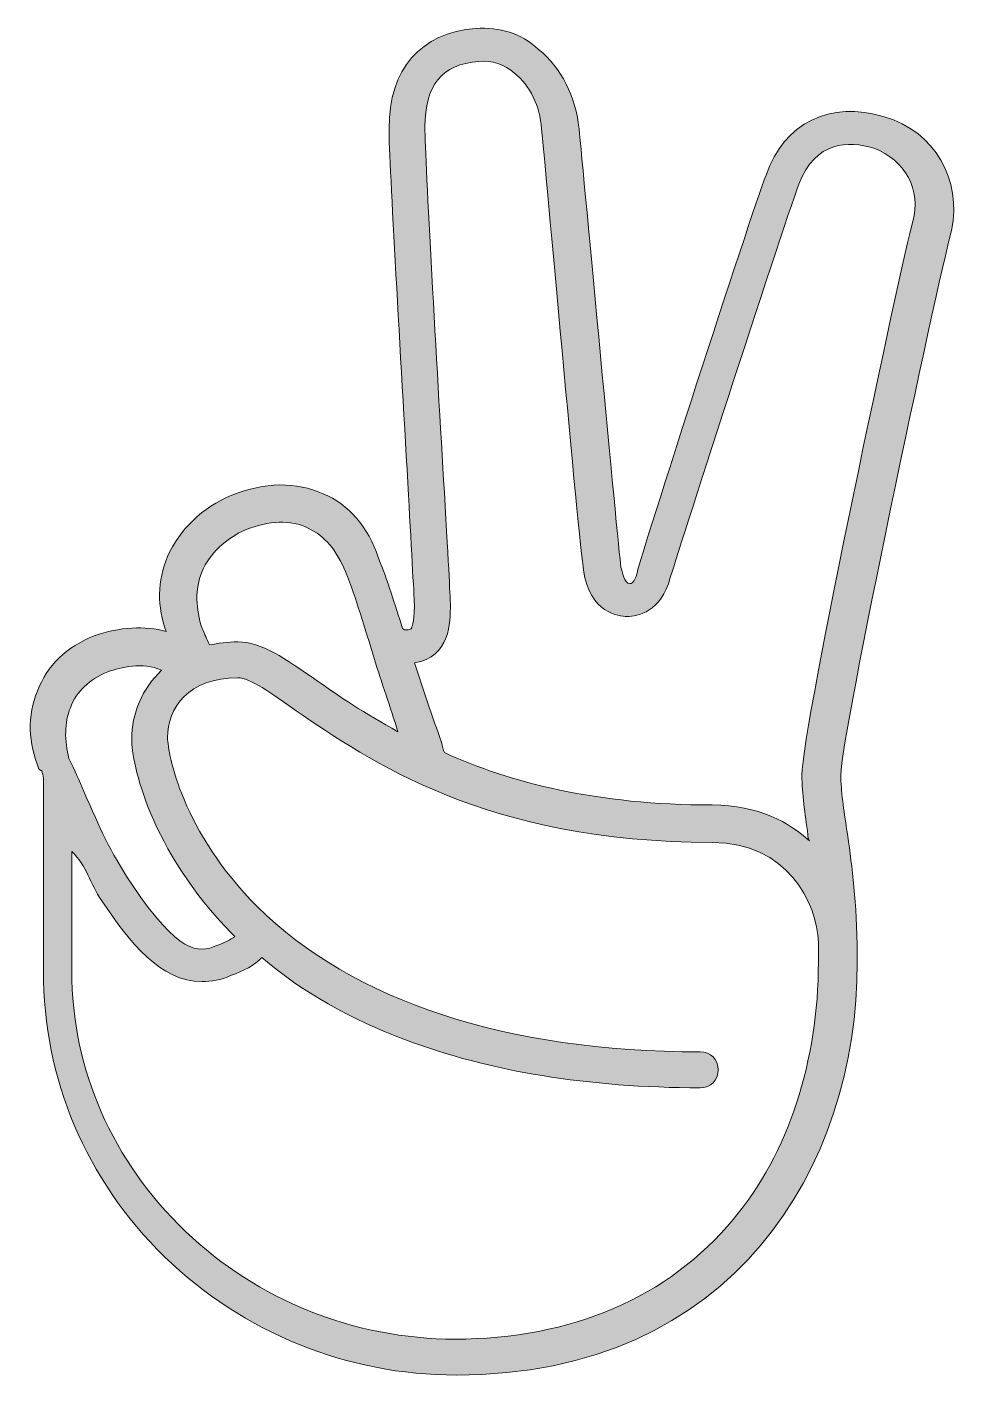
# Model space of a CAD drawing. Header units: inches. Extents: x 19 to 81.5, y 30 to 120.1.
import ezdxf

# ---------------------------------------------------------------- set-up
doc = ezdxf.new("R2010")
doc.units = ezdxf.units.IN
doc.header["$MEASUREMENT"] = 0
doc.layers.add('Layer 1', color=7, linetype='Continuous')

msp = doc.modelspace()

# ---------------------------------------------------------------- hatches: boundary and pattern name
at = {"layer": 'Layer 1', "true_color": 0xffffff}
h = msp.add_hatch(color=7, dxfattribs=at)
h.dxf.hatch_style = 2
edge = h.paths.add_edge_path()
edge.add_spline(control_points=[(76.3, 114.1), (72.7, 115.2), (69.6, 113.7), (68.4, 110.2), (67.3, 107.3), (60, 84.7), (59.8, 83.7), (59.7, 83.2), (59.5, 82.9), (59.3, 82.9), (58.9, 82.9), (58.8, 83.7), (58.7, 84), (58.5, 85.5), (56.2, 110.4), (55.9, 113.3), (55.7, 115.4), (54.7, 117.4), (53.2, 118.6), (52, 119.7), (50.6, 120.1), (49, 120), (45.3, 119.7), (43.2, 117.3), (43.2, 113.3), (43.2, 111.1), (44, 97.7), (44.5, 88.8), (44.7, 85), (44.9, 81.7), (44.9, 81.4), (44.9, 80.2), (44.7, 80), (44.7, 79.9), (44.7, 79.9), (44.6, 79.8), (44.3, 79.8), (44.3, 79.8), (44.2, 79.8), (44.1, 79.9), (43.6, 81.5), (43.1, 83.1), (42.5, 84.6), (41.8, 86.7), (40.5, 88.2), (38.8, 88.9), (37, 89.7), (34.9, 89.7), (32.7, 88.8), (30.7, 88), (29.2, 86.5), (28.4, 84.7), (27.7, 83.1), (27.7, 81.3), (28.3, 79.7), (26.9, 80.1), (25.2, 80), (23.5, 79.4), (21.7, 78.7), (20.3, 77.4), (19.7, 75.7), (19, 74.1), (19.1, 72.2), (19.8, 70.5), (19.8, 70.5), (19.9, 70.4), (20, 70.4), (20, 70.2), (20.1, 70.1), (20.1, 69.9), (20.1, 69.9), (20.1, 57), (20.1, 57), (20.1, 49.8), (22.9, 43.1), (28.2, 37.9), (33.5, 32.8), (40.4, 30), (47.7, 30), (66.2, 30), (74.5, 43.9), (74.5, 57.6), (74.5, 57.9), (74.5, 58.3), (74.5, 58.6), (74.5, 58.6), (74.5, 58.6), (74.5, 58.6), (74.5, 58.7), (74.5, 58.7), (74.5, 58.8), (74.4, 62.1), (74.1, 64.4), (73.8, 66.4), (73.6, 67.8), (73.4, 69), (73.4, 70.1), (73.4, 72.7), (79.8, 102.8), (80.8, 106.5), (81.5, 109.9), (79.7, 113.1), (76.3, 114.1)], knot_values=[0, 0, 0, 0, 1, 1, 1, 2, 2, 2, 3, 3, 3, 4, 4, 4, 5, 5, 5, 6, 6, 6, 7, 7, 7, 8, 8, 8, 9, 9, 9, 10, 10, 10, 11, 11, 11, 12, 12, 12, 13, 13, 13, 14, 14, 14, 15, 15, 15, 16, 16, 16, 17, 17, 17, 18, 18, 18, 19, 19, 19, 20, 20, 20, 21, 21, 21, 22, 22, 22, 23, 23, 23, 24, 24, 24, 25, 25, 25, 26, 26, 26, 27, 27, 27, 28, 28, 28, 29, 29, 29, 30, 30, 30, 31, 31, 31, 32, 32, 32, 33, 33, 33, 34, 34, 34, 34], degree=3, periodic=1)
edge = h.paths.add_edge_path()
edge.add_spline(control_points=[(30.7, 83.7), (31.2, 84.9), (32.3, 85.9), (33.6, 86.5), (35.2, 87.1), (36.6, 87.2), (37.8, 86.6), (38.9, 86.1), (39.7, 85.1), (40.3, 83.7), (41, 81.9), (41.6, 79.9), (42.2, 77.9), (42.7, 76.3), (43.3, 74.6), (43.8, 73), (41.6, 74.2), (39.8, 75.4), (38.4, 76.4), (36.2, 77.9), (34.7, 79), (33.1, 79), (32.4, 79), (31.8, 78.9), (31.2, 78.8), (31, 79.2), (30.9, 79.5), (30.7, 79.9), (30.3, 81.2), (30.2, 82.5), (30.7, 83.7)], knot_values=[0, 0, 0, 0, 1, 1, 1, 2, 2, 2, 3, 3, 3, 4, 4, 4, 5, 5, 5, 6, 6, 6, 7, 7, 7, 8, 8, 8, 9, 9, 9, 10, 10, 10, 10], degree=3, periodic=1)
edge = h.paths.add_edge_path()
edge.add_spline(control_points=[(21.9, 74.6), (22.3, 75.7), (23.2, 76.5), (24.4, 77), (25.3, 77.3), (26.7, 77.7), (28, 77.1), (26.7, 75.9), (26, 74.2), (26, 72.5), (26, 70.9), (27.2, 65.1), (32.7, 59.5), (32.8, 59.4), (32.8, 59.4), (32.9, 59.3), (32.6, 59.1), (32.2, 58.9), (31.7, 58.7), (30.4, 58.2), (29.2, 58.1), (26, 62.8), (24.5, 65.1), (23.9, 66.5), (22.8, 69), (22.5, 69.7), (22.2, 70.4), (21.8, 71.2), (21.5, 72.4), (21.5, 73.6), (21.9, 74.6)], knot_values=[0, 0, 0, 0, 1, 1, 1, 2, 2, 2, 3, 3, 3, 4, 4, 4, 5, 5, 5, 6, 6, 6, 7, 7, 7, 8, 8, 8, 9, 9, 9, 10, 10, 10, 10], degree=3, periodic=1)
edge = h.paths.add_edge_path()
edge.add_spline(control_points=[(66.2, 40.4), (61.9, 35.2), (55.4, 32.4), (47.6, 32.4), (40.9, 32.4), (34.4, 35), (29.6, 39.6), (24.7, 44.3), (22, 50.4), (22, 57), (22, 57), (22, 65), (22, 65), (23, 64), (23.2, 62.9), (24, 61.7), (25.9, 58.9), (27.9, 56.3), (30.7, 56.3), (31.3, 56.3), (32, 56.4), (32.6, 56.7), (33.5, 57), (34.2, 57.4), (34.7, 57.9), (37.4, 55.6), (40.6, 53.8), (44.3, 52.4), (49.9, 50.3), (56.5, 49.2), (64, 49.2), (64.7, 49.2), (65.2, 49.7), (65.2, 50.4), (65.2, 51.1), (64.7, 51.6), (64, 51.6), (51, 51.6), (40.8, 55), (34.4, 61.3), (29.4, 66.3), (28.4, 71.5), (28.4, 72.6), (28.4, 74.6), (29.8, 76.6), (33.1, 76.6), (33.9, 76.6), (35.3, 75.6), (37, 74.4), (41.8, 71.1), (49.7, 65.6), (64.8, 65.6), (69.8, 65.6), (71.8, 61.6), (71.9, 58.9), (71.9, 58.5), (71.9, 58.1), (71.9, 57.6), (71.9, 51), (69.9, 44.8), (66.2, 40.4)], knot_values=[0, 0, 0, 0, 1, 1, 1, 2, 2, 2, 3, 3, 3, 4, 4, 4, 5, 5, 5, 6, 6, 6, 7, 7, 7, 8, 8, 8, 9, 9, 9, 10, 10, 10, 11, 11, 11, 12, 12, 12, 13, 13, 13, 14, 14, 14, 15, 15, 15, 16, 16, 16, 17, 17, 17, 18, 18, 18, 19, 19, 19, 20, 20, 20, 20], degree=3, periodic=1)
edge = h.paths.add_edge_path()
edge.add_spline(control_points=[(78.2, 107.1), (77.5, 104.5), (70.8, 73.3), (70.8, 70.1), (70.8, 68.8), (71, 67.6), (71.2, 66.1), (71.2, 66), (71.2, 65.8), (71.3, 65.7), (70, 66.9), (67.9, 68.1), (64.8, 68.1), (57.1, 68.1), (51.3, 69.6), (46.9, 71.6), (46.8, 71.8), (46.8, 72), (46.7, 72.3), (46.1, 74), (45.5, 75.8), (44.9, 77.6), (47.3, 78), (47.3, 80.3), (47.3, 81.5), (47.3, 81.8), (47.2, 83.8), (46.9, 89), (46.4, 97.3), (45.6, 111.3), (45.6, 113.4), (45.6, 116.2), (46.7, 117.6), (49.2, 117.8), (50.1, 117.9), (50.9, 117.6), (51.6, 117), (52.6, 116.2), (53.3, 114.8), (53.4, 113.3), (53.6, 111.3), (55.9, 85.6), (56.2, 83.8), (56.6, 80.9), (58.6, 80.7), (59.1, 80.7), (59.8, 80.7), (61.4, 81), (62, 83.3), (62.2, 84), (69.3, 106.1), (70.6, 109.6), (71.7, 112.5), (73.9, 112.5), (75.6, 112), (77.7, 111.2), (78.8, 109.2), (78.2, 107.1)], knot_values=[0, 0, 0, 0, 1, 1, 1, 2, 2, 2, 3, 3, 3, 4, 4, 4, 5, 5, 5, 6, 6, 6, 7, 7, 7, 8, 8, 8, 9, 9, 9, 10, 10, 10, 11, 11, 11, 12, 12, 12, 13, 13, 13, 14, 14, 14, 15, 15, 15, 16, 16, 16, 17, 17, 17, 18, 18, 18, 19, 19, 19, 19], degree=3, periodic=1)

# ---------------------------------------------------------------- linework, layer by layer
at = {"layer": 'Layer 1', "lineweight": 0}
for points, knots in [([(76.3, 114.1), (72.7, 115.2), (69.6, 113.7), (68.4, 110.2), (67.3, 107.3), (60, 84.7), (59.8, 83.7), (59.7, 83.2), (59.5, 82.9), (59.3, 82.9), (58.9, 82.9), (58.8, 83.7), (58.7, 84), (58.5, 85.5), (56.2, 110.4), (55.9, 113.3), (55.7, 115.4), (54.7, 117.4), (53.2, 118.6), (52, 119.7), (50.6, 120.1), (49, 120), (45.3, 119.7), (43.2, 117.3), (43.2, 113.3), (43.2, 111.1), (44, 97.7), (44.5, 88.8), (44.7, 85), (44.9, 81.7), (44.9, 81.4), (44.9, 80.2), (44.7, 80), (44.7, 79.9), (44.7, 79.9), (44.6, 79.8), (44.3, 79.8), (44.3, 79.8), (44.2, 79.8), (44.1, 79.9), (43.6, 81.5), (43.1, 83.1), (42.5, 84.6), (41.8, 86.7), (40.5, 88.2), (38.8, 88.9), (37, 89.7), (34.9, 89.7), (32.7, 88.8), (30.7, 88), (29.2, 86.5), (28.4, 84.7), (27.7, 83.1), (27.7, 81.3), (28.3, 79.7), (26.9, 80.1), (25.2, 80), (23.5, 79.4), (21.7, 78.7), (20.3, 77.4), (19.7, 75.7), (19, 74.1), (19.1, 72.2), (19.8, 70.5), (19.8, 70.5), (19.9, 70.4), (20, 70.4), (20, 70.2), (20.1, 70.1), (20.1, 69.9), (20.1, 69.9), (20.1, 57), (20.1, 57), (20.1, 49.8), (22.9, 43.1), (28.2, 37.9), (33.5, 32.8), (40.4, 30), (47.7, 30), (66.2, 30), (74.5, 43.9), (74.5, 57.6), (74.5, 57.9), (74.5, 58.3), (74.5, 58.6), (74.5, 58.6), (74.5, 58.6), (74.5, 58.6), (74.5, 58.7), (74.5, 58.7), (74.5, 58.8), (74.4, 62.1), (74.1, 64.4), (73.8, 66.4), (73.6, 67.8), (73.4, 69), (73.4, 70.1), (73.4, 72.7), (79.8, 102.8), (80.8, 106.5), (81.5, 109.9), (79.7, 113.1), (76.3, 114.1)], [0, 0, 0, 0, 1, 1, 1, 2, 2, 2, 3, 3, 3, 4, 4, 4, 5, 5, 5, 6, 6, 6, 7, 7, 7, 8, 8, 8, 9, 9, 9, 10, 10, 10, 11, 11, 11, 12, 12, 12, 13, 13, 13, 14, 14, 14, 15, 15, 15, 16, 16, 16, 17, 17, 17, 18, 18, 18, 19, 19, 19, 20, 20, 20, 21, 21, 21, 22, 22, 22, 23, 23, 23, 24, 24, 24, 25, 25, 25, 26, 26, 26, 27, 27, 27, 28, 28, 28, 29, 29, 29, 30, 30, 30, 31, 31, 31, 32, 32, 32, 33, 33, 33, 34, 34, 34, 34]), ([(78.2, 107.1), (77.5, 104.5), (70.8, 73.3), (70.8, 70.1), (70.8, 68.8), (71, 67.6), (71.2, 66.1), (71.2, 66), (71.2, 65.8), (71.3, 65.7), (70, 66.9), (67.9, 68.1), (64.8, 68.1), (57.1, 68.1), (51.3, 69.6), (46.9, 71.6), (46.8, 71.8), (46.8, 72), (46.7, 72.3), (46.1, 74), (45.5, 75.8), (44.9, 77.6), (47.3, 78), (47.3, 80.3), (47.3, 81.5), (47.3, 81.8), (47.2, 83.8), (46.9, 89), (46.4, 97.3), (45.6, 111.3), (45.6, 113.4), (45.6, 116.2), (46.7, 117.6), (49.2, 117.8), (50.1, 117.9), (50.9, 117.6), (51.6, 117), (52.6, 116.2), (53.3, 114.8), (53.4, 113.3), (53.6, 111.3), (55.9, 85.6), (56.2, 83.8), (56.6, 80.9), (58.6, 80.7), (59.1, 80.7), (59.8, 80.7), (61.4, 81), (62, 83.3), (62.2, 84), (69.3, 106.1), (70.6, 109.6), (71.7, 112.5), (73.9, 112.5), (75.6, 112), (77.7, 111.2), (78.8, 109.2), (78.2, 107.1)], [0, 0, 0, 0, 1, 1, 1, 2, 2, 2, 3, 3, 3, 4, 4, 4, 5, 5, 5, 6, 6, 6, 7, 7, 7, 8, 8, 8, 9, 9, 9, 10, 10, 10, 11, 11, 11, 12, 12, 12, 13, 13, 13, 14, 14, 14, 15, 15, 15, 16, 16, 16, 17, 17, 17, 18, 18, 18, 19, 19, 19, 19]), ([(30.7, 83.7), (31.2, 84.9), (32.3, 85.9), (33.6, 86.5), (35.2, 87.1), (36.6, 87.2), (37.8, 86.6), (38.9, 86.1), (39.7, 85.1), (40.3, 83.7), (41, 81.9), (41.6, 79.9), (42.2, 77.9), (42.7, 76.3), (43.3, 74.6), (43.8, 73), (41.6, 74.2), (39.8, 75.4), (38.4, 76.4), (36.2, 77.9), (34.7, 79), (33.1, 79), (32.4, 79), (31.8, 78.9), (31.2, 78.8), (31, 79.2), (30.9, 79.5), (30.7, 79.9), (30.3, 81.2), (30.2, 82.5), (30.7, 83.7)], [0, 0, 0, 0, 1, 1, 1, 2, 2, 2, 3, 3, 3, 4, 4, 4, 5, 5, 5, 6, 6, 6, 7, 7, 7, 8, 8, 8, 9, 9, 9, 10, 10, 10, 10]), ([(21.9, 74.6), (22.3, 75.7), (23.2, 76.5), (24.4, 77), (25.3, 77.3), (26.7, 77.7), (28, 77.1), (26.7, 75.9), (26, 74.2), (26, 72.5), (26, 70.9), (27.2, 65.1), (32.7, 59.5), (32.8, 59.4), (32.8, 59.4), (32.9, 59.3), (32.6, 59.1), (32.2, 58.9), (31.7, 58.7), (30.4, 58.2), (29.2, 58.1), (26, 62.8), (24.5, 65.1), (23.9, 66.5), (22.8, 69), (22.5, 69.7), (22.2, 70.4), (21.8, 71.2), (21.5, 72.4), (21.5, 73.6), (21.9, 74.6)], [0, 0, 0, 0, 1, 1, 1, 2, 2, 2, 3, 3, 3, 4, 4, 4, 5, 5, 5, 6, 6, 6, 7, 7, 7, 8, 8, 8, 9, 9, 9, 10, 10, 10, 10]), ([(66.2, 40.4), (61.9, 35.2), (55.4, 32.4), (47.6, 32.4), (40.9, 32.4), (34.4, 35), (29.6, 39.6), (24.7, 44.3), (22, 50.4), (22, 57), (22, 57), (22, 65), (22, 65), (23, 64), (23.2, 62.9), (24, 61.7), (25.9, 58.9), (27.9, 56.3), (30.7, 56.3), (31.3, 56.3), (32, 56.4), (32.6, 56.7), (33.5, 57), (34.2, 57.4), (34.7, 57.9), (37.4, 55.6), (40.6, 53.8), (44.3, 52.4), (49.9, 50.3), (56.5, 49.2), (64, 49.2), (64.7, 49.2), (65.2, 49.7), (65.2, 50.4), (65.2, 51.1), (64.7, 51.6), (64, 51.6), (51, 51.6), (40.8, 55), (34.4, 61.3), (29.4, 66.3), (28.4, 71.5), (28.4, 72.6), (28.4, 74.6), (29.8, 76.6), (33.1, 76.6), (33.9, 76.6), (35.3, 75.6), (37, 74.4), (41.8, 71.1), (49.7, 65.6), (64.8, 65.6), (69.8, 65.6), (71.8, 61.6), (71.9, 58.9), (71.9, 58.5), (71.9, 58.1), (71.9, 57.6), (71.9, 51), (69.9, 44.8), (66.2, 40.4)], [0, 0, 0, 0, 1, 1, 1, 2, 2, 2, 3, 3, 3, 4, 4, 4, 5, 5, 5, 6, 6, 6, 7, 7, 7, 8, 8, 8, 9, 9, 9, 10, 10, 10, 11, 11, 11, 12, 12, 12, 13, 13, 13, 14, 14, 14, 15, 15, 15, 16, 16, 16, 17, 17, 17, 18, 18, 18, 19, 19, 19, 20, 20, 20, 20])]:
    msp.add_open_spline(points, degree=3, knots=knots, dxfattribs=at)

doc.saveas('drawing.dxf')
